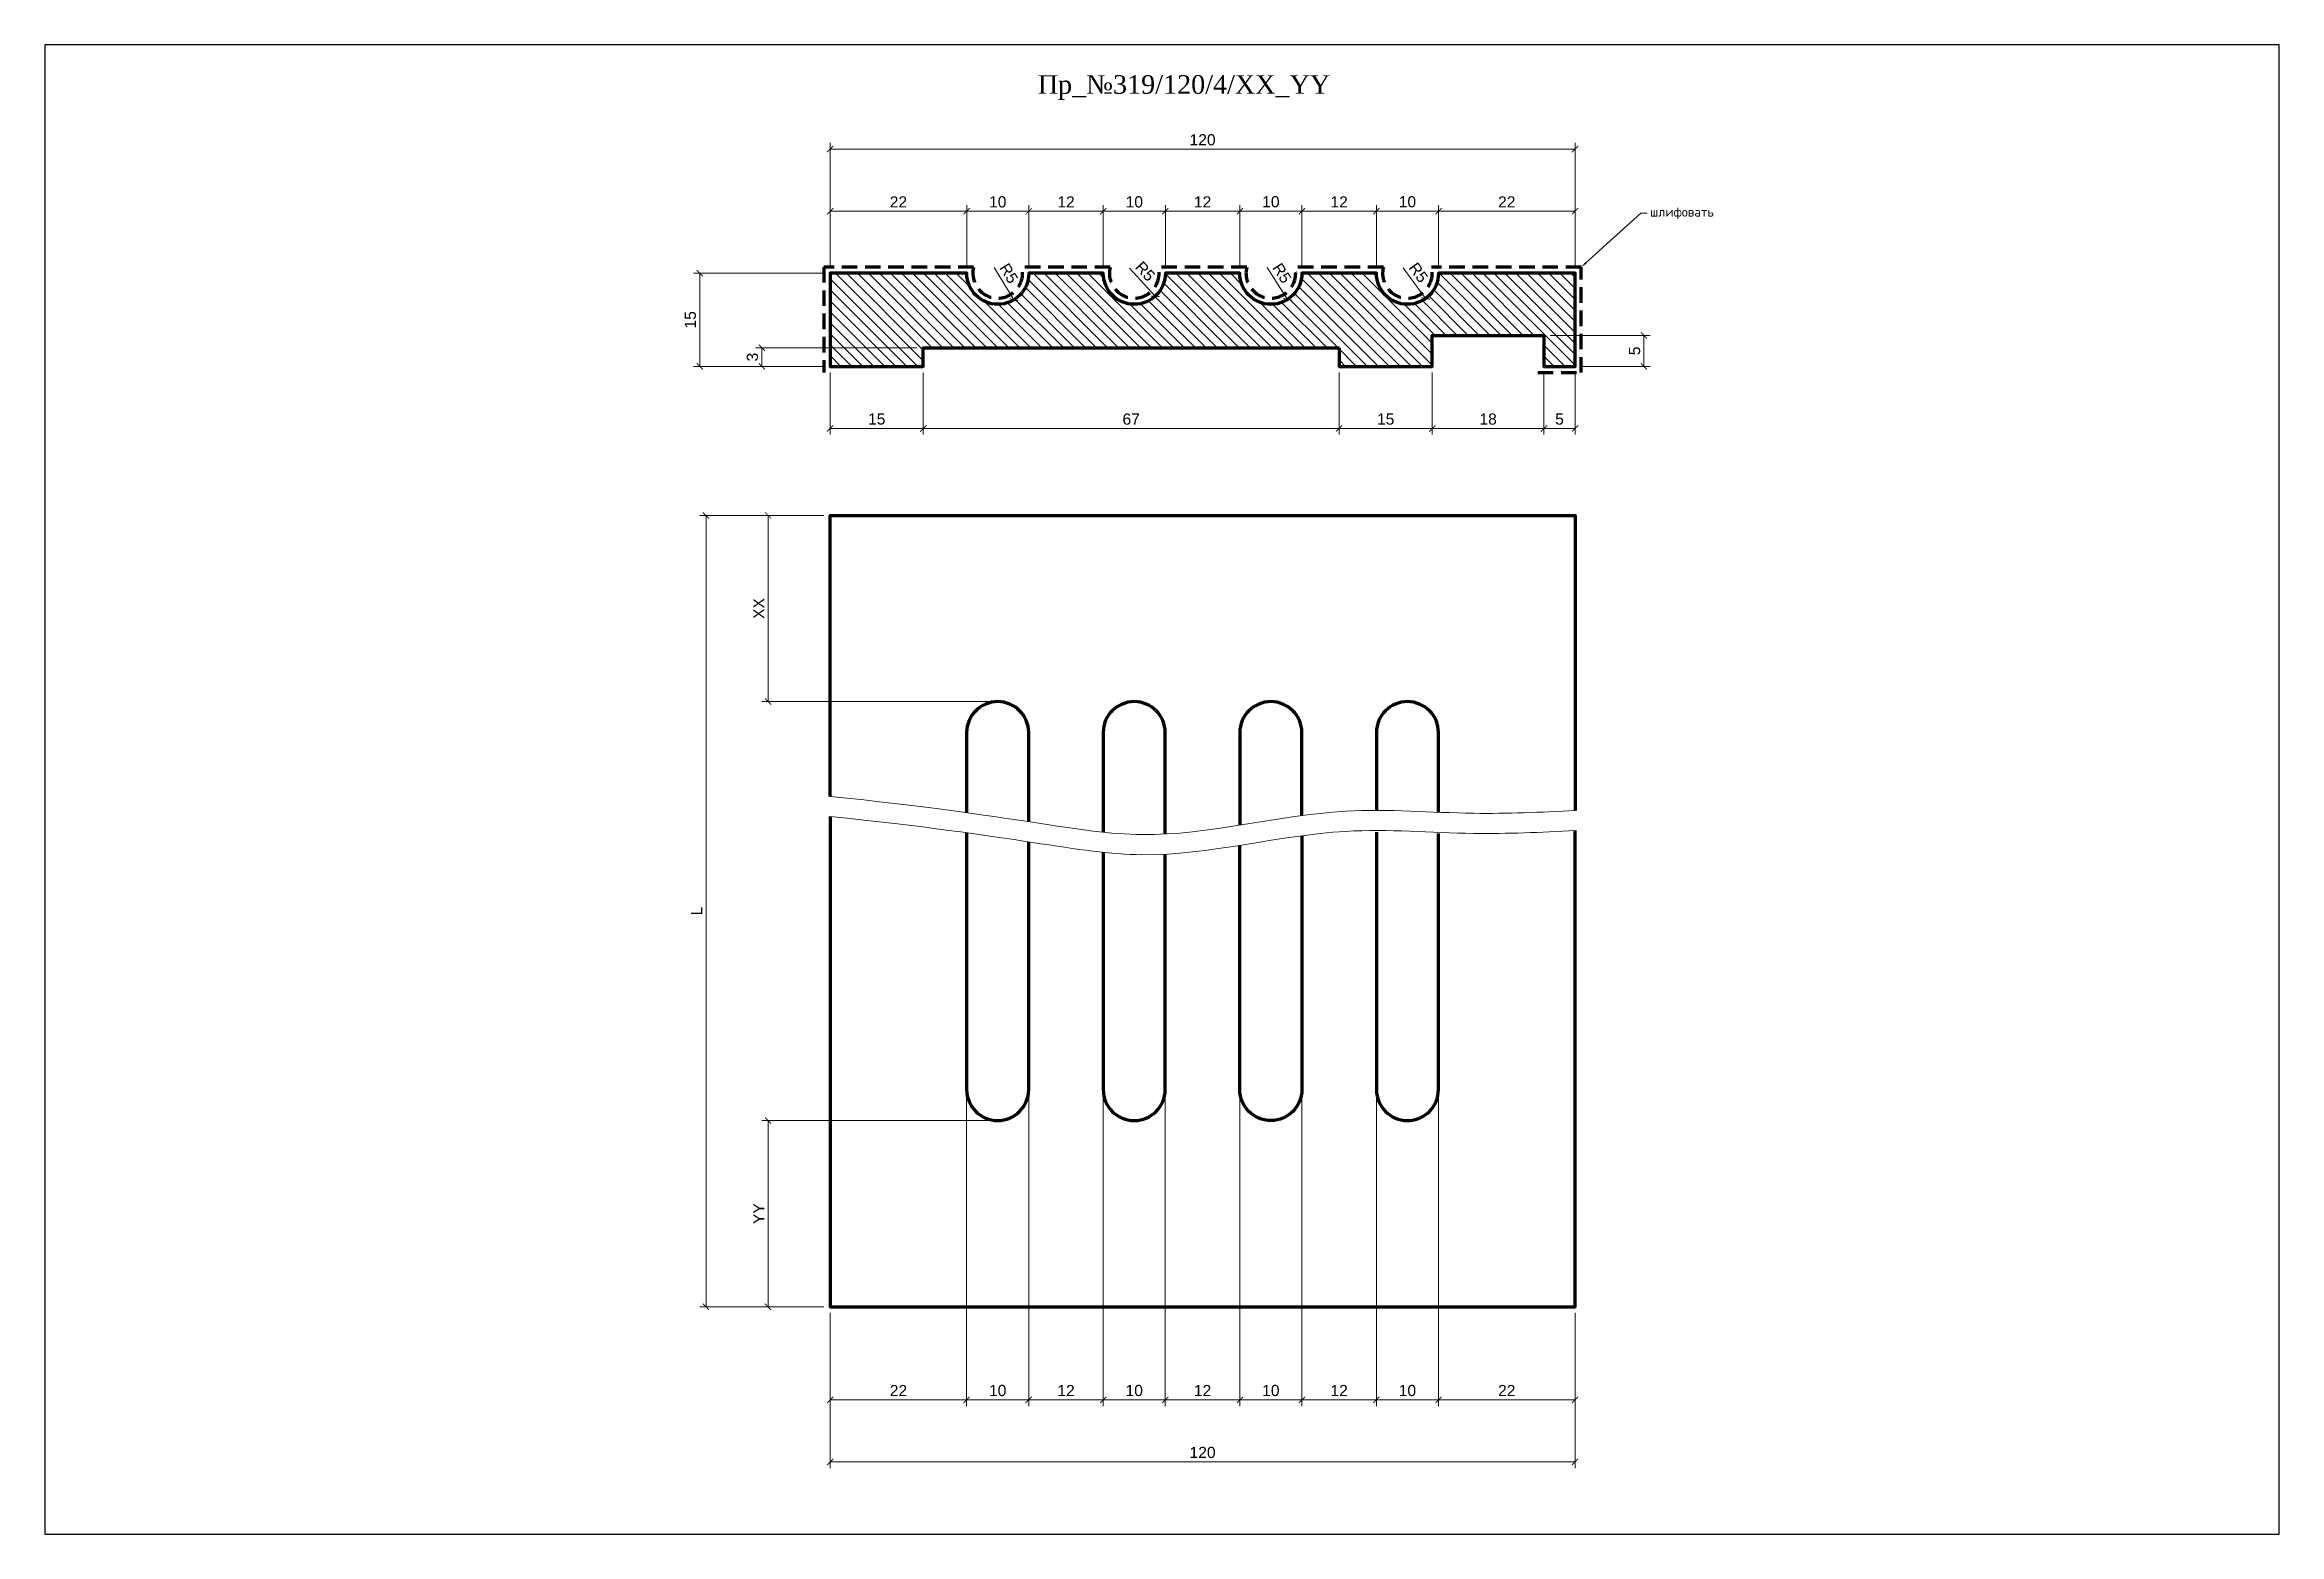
# Model space of a CAD drawing. Header units: millimetres. Extents: x 433 to 793, y -2732 to -2492.
import ezdxf
from ezdxf import colors
from ezdxf.entities.mleader import LeaderData, LeaderLine
from ezdxf.math import Vec2, Vec3

# ---------------------------------------------------------------- set-up
doc = ezdxf.new("R2010")
doc.units = ezdxf.units.MM
doc.linetypes.add('HIDDEN', pattern=[0.375, 0.25, -0.125])
doc.layers.add('Outside panel', color=7, linetype='Continuous', lineweight=18, true_color=0x7f5e57)
for name, color, linetype, lineweight in [('линия 15', 7, 'Continuous', 15), ('линия 50', 1, 'Continuous', 100), ('служебный слой РАЗМЕРЫ', 7, 'Continuous', 9), ('служебный слой ШТРИХОВКА', 4, 'Continuous', 5)]:
    doc.layers.add(name, color=color, linetype=linetype, lineweight=lineweight)
doc.layers.add('размеры в модели', color=7, linetype='Continuous')
doc.styles.add('ELECT', font='times.ttf')
doc.styles.get("Standard").update_dxf_attribs({"font": 'arial.ttf'})
doc.styles.add('ЕСКД профили текст', font='isocpeur.ttf')
doc.dimstyles.new('M_1', dxfattribs={"dimtxt": 1.8, "dimasz": 1, "dimexe": 1, "dimexo": 1, "dimgap": 0.6, "dimtad": 1, "dimdec": 0, "dimdsep": 46, "dimtxsty": 'Standard', "dimblk": 'ARCHTICK', "dimcen": -5, "dimclrd": 7, "dimclre": 7, "dimclrt": 7, "dimadec": 0, "dimazin": 0, "dimtfac": 1, "dimtdec": 0, "dimtmove": 0, "dimatfit": 3, "dimfxl": 1, "dimtolj": 1, "dimtzin": 0, "dimlwd": 5, "dimlwe": 5, "dimarcsym": 0})

# ---------------------------------------------------------------- blocks, each defined once
blk = doc.blocks.new('_ArchTick')
at = {"color": 0, "linetype": 'ByBlock', "const_width": 0.15}
blk.add_lwpolyline([(-0.5, -0.5), (0.5, 0.5)], dxfattribs=at)
blk = doc.blocks.new('*D36')
at = {"layer": 'Defpoints', "color": 0, "ltscale": 1000, "transparency": 16777216}
for p in [(652.93, -2528.74), (655.85, -2532.8)]:
    blk.add_point(p, dxfattribs=at)
at = {"layer": 'линия 15', "color": 7, "lineweight": 5, "ltscale": 1000, "transparency": 16777216}
blk.add_line((652.27, -2527.84), (655.85, -2532.8), dxfattribs=at)
at = {"layer": 'линия 15', "color": 7, "lineweight": 5, "ltscale": 1000, "transparency": 16777216, "rotation": 305.7889282831037}
blk.add_blockref('_ArchTick', (655.85, -2532.8), dxfattribs=at)
at = {"layer": 'линия 15', "color": 7, "ltscale": 1000, "transparency": 16777216, "insert": (654.71, -2528.62), "char_height": 1.8, "attachment_point": 5, "rotation": 305.7889}
blk.add_mtext('\\A1;R5', dxfattribs=at)
blk = doc.blocks.new('*D35')
at = {"layer": 'Defpoints', "color": 0, "ltscale": 1000, "transparency": 16777216}
for p in [(630.93, -2528.74), (633.63, -2532.95)]:
    blk.add_point(p, dxfattribs=at)
at = {"layer": 'линия 15', "color": 7, "lineweight": 5, "ltscale": 1000, "transparency": 16777216}
blk.add_line((630.32, -2527.81), (633.63, -2532.95), dxfattribs=at)
at = {"layer": 'линия 15', "color": 7, "lineweight": 5, "ltscale": 1000, "transparency": 16777216, "rotation": 302.7681503566466}
blk.add_blockref('_ArchTick', (633.63, -2532.95), dxfattribs=at)
at = {"layer": 'линия 15', "color": 7, "ltscale": 1000, "transparency": 16777216, "insert": (632.71, -2528.72), "char_height": 1.8, "attachment_point": 5, "rotation": 302.7682}
blk.add_mtext('\\A1;R5', dxfattribs=at)
blk = doc.blocks.new('*D34')
at = {"layer": 'Defpoints', "color": 0, "ltscale": 1000, "transparency": 16777216}
for p in [(608.93, -2528.74), (612.3, -2532.44)]:
    blk.add_point(p, dxfattribs=at)
at = {"layer": 'линия 15', "color": 7, "lineweight": 5, "ltscale": 1000, "transparency": 16777216}
blk.add_line((608.17, -2527.92), (612.3, -2532.44), dxfattribs=at)
at = {"layer": 'линия 15', "color": 7, "lineweight": 5, "ltscale": 1000, "transparency": 16777216, "rotation": 312.394741179877}
blk.add_blockref('_ArchTick', (612.3, -2532.44), dxfattribs=at)
at = {"layer": 'линия 15', "color": 7, "ltscale": 1000, "transparency": 16777216, "insert": (610.68, -2528.42), "char_height": 1.8, "attachment_point": 5, "rotation": 312.3947}
blk.add_mtext('\\A1;R5', dxfattribs=at)
blk = doc.blocks.new('*D33')
at = {"layer": 'Defpoints', "color": 0, "ltscale": 1000, "transparency": 16777216}
for p in [(586.93, -2528.74), (589.54, -2533.01)]:
    blk.add_point(p, dxfattribs=at)
at = {"layer": 'линия 15', "color": 7, "lineweight": 5, "ltscale": 1000, "transparency": 16777216}
blk.add_line((586.34, -2527.79), (589.54, -2533.01), dxfattribs=at)
at = {"layer": 'линия 15', "color": 7, "lineweight": 5, "ltscale": 1000, "transparency": 16777216, "rotation": 301.5193079353638}
blk.add_blockref('_ArchTick', (589.54, -2533.01), dxfattribs=at)
at = {"layer": 'линия 15', "color": 7, "ltscale": 1000, "transparency": 16777216, "insert": (588.71, -2528.75), "char_height": 1.8, "attachment_point": 5, "rotation": 301.5193}
blk.add_mtext('\\A1;R5', dxfattribs=at)
blk = doc.blocks.new('*D32')
at = {"layer": 'Defpoints', "color": 0, "ltscale": 1000, "transparency": 16777216}
for p in [(574.93, -2540.74), (548.93, -2543.74), (559.93, -2543.74)]:
    blk.add_point(p, dxfattribs=at)
at = {"layer": 'размеры в модели', "color": 7, "lineweight": 5, "ltscale": 1000, "transparency": 16777216}
for p, q in [((573.93, -2540.74), (547.93, -2540.74)), ((548.93, -2540.74), (548.93, -2543.74)), ((558.93, -2543.74), (547.93, -2543.74))]:
    blk.add_line(p, q, dxfattribs=at)
for p, rotation in [((548.93, -2540.74), 90), ((548.93, -2543.74), 270)]:
    blk.add_blockref('_ArchTick', p, dxfattribs=dict(at, rotation=rotation))
at = {"layer": 'размеры в модели', "color": 7, "ltscale": 1000, "transparency": 16777216, "insert": (547.41, -2542.24), "char_height": 1.8, "attachment_point": 5, "rotation": 90}
blk.add_mtext('\\A1;3', dxfattribs=at)
blk = doc.blocks.new('*D31')
at = {"layer": 'Defpoints', "color": 0, "ltscale": 1000, "transparency": 16777216}
for p in [(538.93, -2528.74), (559.93, -2528.74), (559.93, -2543.74)]:
    blk.add_point(p, dxfattribs=at)
at = {"layer": 'размеры в модели', "color": 7, "lineweight": 5, "ltscale": 1000, "transparency": 16777216}
for p, q in [((558.93, -2528.74), (537.93, -2528.74)), ((538.93, -2543.74), (538.93, -2528.74)), ((558.93, -2543.74), (537.93, -2543.74))]:
    blk.add_line(p, q, dxfattribs=at)
for p, rotation in [((538.93, -2528.74), 90), ((538.93, -2543.74), 270)]:
    blk.add_blockref('_ArchTick', p, dxfattribs=dict(at, rotation=rotation))
at = {"layer": 'размеры в модели', "color": 7, "ltscale": 1000, "transparency": 16777216, "insert": (537.41, -2536.24), "char_height": 1.8, "attachment_point": 5, "rotation": 90}
blk.add_mtext('\\A1;15', dxfattribs=at)
blk = doc.blocks.new('*D30')
at = {"layer": 'Defpoints', "color": 0, "ltscale": 1000, "transparency": 16777216}
for p in [(674.93, -2538.74), (679.93, -2543.74), (691.04, -2543.74)]:
    blk.add_point(p, dxfattribs=at)
at = {"layer": 'размеры в модели', "color": 7, "lineweight": 5, "ltscale": 1000, "transparency": 16777216}
for p, q in [((675.93, -2538.74), (692.04, -2538.74)), ((691.04, -2538.74), (691.04, -2543.74)), ((680.93, -2543.74), (692.04, -2543.74))]:
    blk.add_line(p, q, dxfattribs=at)
for p, rotation in [((691.04, -2538.74), 90), ((691.04, -2543.74), 270)]:
    blk.add_blockref('_ArchTick', p, dxfattribs=dict(at, rotation=rotation))
at = {"layer": 'размеры в модели', "color": 7, "ltscale": 1000, "transparency": 16777216, "insert": (689.53, -2541.24), "char_height": 1.8, "attachment_point": 5, "rotation": 90}
blk.add_mtext('\\A1;5', dxfattribs=at)
blk = doc.blocks.new('*D28')
at = {"layer": 'Defpoints', "color": 0, "ltscale": 1000, "transparency": 16777216}
for p in [(559.93, -2543.74), (574.93, -2543.74), (559.93, -2553.74)]:
    blk.add_point(p, dxfattribs=at)
at = {"layer": 'размеры в модели', "color": 7, "lineweight": 5, "ltscale": 1000, "transparency": 16777216}
for p, q in [((559.93, -2544.74), (559.93, -2554.74)), ((574.93, -2544.74), (574.93, -2554.74)), ((574.93, -2553.74), (559.93, -2553.74))]:
    blk.add_line(p, q, dxfattribs=at)
at = {"layer": 'размеры в модели', "color": 7, "lineweight": 5, "ltscale": 1000, "transparency": 16777216, "rotation": 180}
blk.add_blockref('_ArchTick', (559.93, -2553.74), dxfattribs=at)
at = {"layer": 'размеры в модели', "color": 7, "lineweight": 5, "ltscale": 1000, "transparency": 16777216}
blk.add_blockref('_ArchTick', (574.93, -2553.74), dxfattribs=at)
at = {"layer": 'размеры в модели', "color": 7, "ltscale": 1000, "transparency": 16777216, "insert": (567.43, -2552.22), "char_height": 1.8, "attachment_point": 5}
blk.add_mtext('\\A1;15', dxfattribs=at)
blk = doc.blocks.new('*D27')
at = {"layer": 'Defpoints', "color": 0, "ltscale": 1000, "transparency": 16777216}
for p in [(674.93, -2543.74), (679.93, -2543.74), (674.93, -2553.74)]:
    blk.add_point(p, dxfattribs=at)
at = {"layer": 'размеры в модели', "color": 7, "lineweight": 5, "ltscale": 1000, "transparency": 16777216}
for p, q in [((674.93, -2544.74), (674.93, -2554.74)), ((679.93, -2544.74), (679.93, -2554.74)), ((679.93, -2553.74), (674.93, -2553.74))]:
    blk.add_line(p, q, dxfattribs=at)
at = {"layer": 'размеры в модели', "color": 7, "lineweight": 5, "ltscale": 1000, "transparency": 16777216, "rotation": 180}
blk.add_blockref('_ArchTick', (674.93, -2553.74), dxfattribs=at)
at = {"layer": 'размеры в модели', "color": 7, "lineweight": 5, "ltscale": 1000, "transparency": 16777216}
blk.add_blockref('_ArchTick', (679.93, -2553.74), dxfattribs=at)
at = {"layer": 'размеры в модели', "color": 7, "ltscale": 1000, "transparency": 16777216, "insert": (677.43, -2552.23), "char_height": 1.8, "attachment_point": 5}
blk.add_mtext('\\A1;5', dxfattribs=at)
blk = doc.blocks.new('*D24')
at = {"layer": 'Defpoints', "color": 0, "ltscale": 1000, "transparency": 16777216}
for p in [(647.93, -2518.74), (647.93, -2528.74), (657.93, -2528.74)]:
    blk.add_point(p, dxfattribs=at)
at = {"layer": 'размеры в модели', "color": 7, "lineweight": 5, "ltscale": 1000, "transparency": 16777216}
for p, q in [((647.93, -2527.74), (647.93, -2517.74)), ((657.93, -2518.74), (647.93, -2518.74)), ((657.93, -2527.74), (657.93, -2517.74))]:
    blk.add_line(p, q, dxfattribs=at)
at = {"layer": 'размеры в модели', "color": 7, "lineweight": 5, "ltscale": 1000, "transparency": 16777216, "rotation": 180}
blk.add_blockref('_ArchTick', (647.93, -2518.74), dxfattribs=at)
at = {"layer": 'размеры в модели', "color": 7, "lineweight": 5, "ltscale": 1000, "transparency": 16777216}
blk.add_blockref('_ArchTick', (657.93, -2518.74), dxfattribs=at)
at = {"layer": 'размеры в модели', "color": 7, "ltscale": 1000, "transparency": 16777216, "insert": (652.93, -2517.22), "char_height": 1.8, "attachment_point": 5}
blk.add_mtext('\\A1;10', dxfattribs=at)
blk = doc.blocks.new('*D20')
at = {"layer": 'Defpoints', "color": 0, "ltscale": 1000, "transparency": 16777216}
for p in [(559.93, -2518.74), (559.93, -2528.74), (581.93, -2528.74)]:
    blk.add_point(p, dxfattribs=at)
at = {"layer": 'размеры в модели', "color": 7, "lineweight": 5, "ltscale": 1000, "transparency": 16777216}
for p, q in [((559.93, -2527.74), (559.93, -2517.74)), ((581.93, -2518.74), (559.93, -2518.74)), ((581.93, -2527.74), (581.93, -2517.74))]:
    blk.add_line(p, q, dxfattribs=at)
at = {"layer": 'размеры в модели', "color": 7, "lineweight": 5, "ltscale": 1000, "transparency": 16777216, "rotation": 180}
blk.add_blockref('_ArchTick', (559.93, -2518.74), dxfattribs=at)
at = {"layer": 'размеры в модели', "color": 7, "lineweight": 5, "ltscale": 1000, "transparency": 16777216}
blk.add_blockref('_ArchTick', (581.93, -2518.74), dxfattribs=at)
at = {"layer": 'размеры в модели', "color": 7, "ltscale": 1000, "transparency": 16777216, "insert": (570.93, -2517.24), "char_height": 1.8, "attachment_point": 5}
blk.add_mtext('\\A1;22', dxfattribs=at)
blk = doc.blocks.new('*D19')
at = {"layer": 'Defpoints', "color": 0, "ltscale": 1000, "transparency": 16777216}
for p in [(591.93, -2518.74), (591.93, -2528.74), (603.93, -2528.74)]:
    blk.add_point(p, dxfattribs=at)
at = {"layer": 'размеры в модели', "color": 7, "lineweight": 5, "ltscale": 1000, "transparency": 16777216}
for p, q in [((591.93, -2527.74), (591.93, -2517.74)), ((603.93, -2518.74), (591.93, -2518.74)), ((603.93, -2527.74), (603.93, -2517.74))]:
    blk.add_line(p, q, dxfattribs=at)
at = {"layer": 'размеры в модели', "color": 7, "lineweight": 5, "ltscale": 1000, "transparency": 16777216, "rotation": 180}
blk.add_blockref('_ArchTick', (591.93, -2518.74), dxfattribs=at)
at = {"layer": 'размеры в модели', "color": 7, "lineweight": 5, "ltscale": 1000, "transparency": 16777216}
blk.add_blockref('_ArchTick', (603.93, -2518.74), dxfattribs=at)
at = {"layer": 'размеры в модели', "color": 7, "ltscale": 1000, "transparency": 16777216, "insert": (597.93, -2517.24), "char_height": 1.8, "attachment_point": 5}
blk.add_mtext('\\A1;12', dxfattribs=at)
blk = doc.blocks.new('*D18')
at = {"layer": 'Defpoints', "color": 0, "ltscale": 1000, "transparency": 16777216}
for p in [(613.93, -2518.74), (613.93, -2528.74), (625.93, -2528.74)]:
    blk.add_point(p, dxfattribs=at)
at = {"layer": 'размеры в модели', "color": 7, "lineweight": 5, "ltscale": 1000, "transparency": 16777216}
for p, q in [((613.93, -2527.74), (613.93, -2517.74)), ((625.93, -2518.74), (613.93, -2518.74)), ((625.93, -2527.74), (625.93, -2517.74))]:
    blk.add_line(p, q, dxfattribs=at)
at = {"layer": 'размеры в модели', "color": 7, "lineweight": 5, "ltscale": 1000, "transparency": 16777216, "rotation": 180}
blk.add_blockref('_ArchTick', (613.93, -2518.74), dxfattribs=at)
at = {"layer": 'размеры в модели', "color": 7, "lineweight": 5, "ltscale": 1000, "transparency": 16777216}
blk.add_blockref('_ArchTick', (625.93, -2518.74), dxfattribs=at)
at = {"layer": 'размеры в модели', "color": 7, "ltscale": 1000, "transparency": 16777216, "insert": (619.93, -2517.24), "char_height": 1.8, "attachment_point": 5}
blk.add_mtext('\\A1;12', dxfattribs=at)
blk = doc.blocks.new('*D17')
at = {"layer": 'Defpoints', "color": 0, "ltscale": 1000, "transparency": 16777216}
for p in [(625.93, -2518.74), (625.93, -2528.74), (635.93, -2528.74)]:
    blk.add_point(p, dxfattribs=at)
at = {"layer": 'размеры в модели', "color": 7, "lineweight": 5, "ltscale": 1000, "transparency": 16777216}
for p, q in [((625.93, -2527.74), (625.93, -2517.74)), ((635.93, -2518.74), (625.93, -2518.74)), ((635.93, -2527.74), (635.93, -2517.74))]:
    blk.add_line(p, q, dxfattribs=at)
at = {"layer": 'размеры в модели', "color": 7, "lineweight": 5, "ltscale": 1000, "transparency": 16777216, "rotation": 180}
blk.add_blockref('_ArchTick', (625.93, -2518.74), dxfattribs=at)
at = {"layer": 'размеры в модели', "color": 7, "lineweight": 5, "ltscale": 1000, "transparency": 16777216}
blk.add_blockref('_ArchTick', (635.93, -2518.74), dxfattribs=at)
at = {"layer": 'размеры в модели', "color": 7, "ltscale": 1000, "transparency": 16777216, "insert": (630.93, -2517.22), "char_height": 1.8, "attachment_point": 5}
blk.add_mtext('\\A1;10', dxfattribs=at)
blk = doc.blocks.new('*D16')
at = {"layer": 'Defpoints', "color": 0, "ltscale": 1000, "transparency": 16777216}
for p in [(679.93, -2518.74), (657.93, -2528.74), (679.93, -2528.74)]:
    blk.add_point(p, dxfattribs=at)
at = {"layer": 'размеры в модели', "color": 7, "lineweight": 5, "ltscale": 1000, "transparency": 16777216}
for p, q in [((657.93, -2527.74), (657.93, -2517.74)), ((657.93, -2518.74), (679.93, -2518.74)), ((679.93, -2527.74), (679.93, -2517.74))]:
    blk.add_line(p, q, dxfattribs=at)
at = {"layer": 'размеры в модели', "color": 7, "lineweight": 5, "ltscale": 1000, "transparency": 16777216, "rotation": 180}
blk.add_blockref('_ArchTick', (657.93, -2518.74), dxfattribs=at)
at = {"layer": 'размеры в модели', "color": 7, "lineweight": 5, "ltscale": 1000, "transparency": 16777216}
blk.add_blockref('_ArchTick', (679.93, -2518.74), dxfattribs=at)
at = {"layer": 'размеры в модели', "color": 7, "ltscale": 1000, "transparency": 16777216, "insert": (668.93, -2517.24), "char_height": 1.8, "attachment_point": 5}
blk.add_mtext('\\A1;22', dxfattribs=at)
blk = doc.blocks.new('*D14')
at = {"layer": 'Defpoints', "color": 0, "ltscale": 1000, "transparency": 16777216}
for p in [(559.93, -2567.75), (539.93, -2695.25), (559.93, -2695.25)]:
    blk.add_point(p, dxfattribs=at)
at = {"layer": 'размеры в модели', "color": 7, "lineweight": 5, "ltscale": 1000, "transparency": 16777216}
for p, q in [((558.93, -2567.75), (538.93, -2567.75)), ((539.93, -2567.75), (539.93, -2695.25)), ((558.93, -2695.25), (538.93, -2695.25))]:
    blk.add_line(p, q, dxfattribs=at)
for p, rotation in [((539.93, -2567.75), 90), ((539.93, -2695.25), 270)]:
    blk.add_blockref('_ArchTick', p, dxfattribs=dict(at, rotation=rotation))
at = {"layer": 'размеры в модели', "color": 7, "ltscale": 1000, "transparency": 16777216, "insert": (538.43, -2631.5), "char_height": 1.8, "attachment_point": 5, "rotation": 90}
blk.add_mtext('\\A1;L', dxfattribs=at)
blk = doc.blocks.new('*D3')
at = {"layer": 'Defpoints', "color": 0, "ltscale": 1000, "transparency": 16777216}
for p in [(581.92, -2660.25), (559.93, -2695.25), (581.92, -2710.25)]:
    blk.add_point(p, dxfattribs=at)
at = {"layer": 'размеры в модели', "color": 7, "lineweight": 5, "ltscale": 1000, "transparency": 16777216}
for p, q in [((581.92, -2661.25), (581.92, -2711.25)), ((559.93, -2696.25), (559.93, -2711.25)), ((559.93, -2710.25), (581.92, -2710.25))]:
    blk.add_line(p, q, dxfattribs=at)
at = {"layer": 'размеры в модели', "color": 7, "lineweight": 5, "ltscale": 1000, "transparency": 16777216, "rotation": 180}
blk.add_blockref('_ArchTick', (559.93, -2710.25), dxfattribs=at)
at = {"layer": 'размеры в модели', "color": 7, "lineweight": 5, "ltscale": 1000, "transparency": 16777216}
blk.add_blockref('_ArchTick', (581.92, -2710.25), dxfattribs=at)
at = {"layer": 'размеры в модели', "color": 7, "ltscale": 1000, "transparency": 16777216, "insert": (570.93, -2708.75), "char_height": 1.8, "attachment_point": 5}
blk.add_mtext('\\A1;22', dxfattribs=at)
blk = doc.blocks.new('*D2')
at = {"layer": 'Defpoints', "color": 0, "ltscale": 1000, "transparency": 16777216}
for p in [(559.93, -2695.25), (679.93, -2695.25), (679.93, -2720.25)]:
    blk.add_point(p, dxfattribs=at)
at = {"layer": 'размеры в модели', "color": 7, "lineweight": 5, "ltscale": 1000, "transparency": 16777216}
for p, q in [((559.93, -2696.25), (559.93, -2721.25)), ((679.93, -2696.25), (679.93, -2721.25)), ((559.93, -2720.25), (679.93, -2720.25))]:
    blk.add_line(p, q, dxfattribs=at)
at = {"layer": 'размеры в модели', "color": 7, "lineweight": 5, "ltscale": 1000, "transparency": 16777216, "rotation": 180}
blk.add_blockref('_ArchTick', (559.93, -2720.25), dxfattribs=at)
at = {"layer": 'размеры в модели', "color": 7, "lineweight": 5, "ltscale": 1000, "transparency": 16777216}
blk.add_blockref('_ArchTick', (679.93, -2720.25), dxfattribs=at)
at = {"layer": 'размеры в модели', "color": 7, "ltscale": 1000, "transparency": 16777216, "insert": (619.93, -2718.73), "char_height": 1.8, "attachment_point": 5}
blk.add_mtext('\\A1;120', dxfattribs=at)

msp = doc.modelspace()

# ---------------------------------------------------------------- hatches: boundary and pattern name
at = {"layer": 'Outside panel', "ltscale": 1000}
h = msp.add_hatch(dxfattribs=at)
h.set_pattern_fill('ANSI31', color=256, scale=10, angle=90)
h.set_pattern_definition([(135, (-309976.7586, 88559.9976), (-0.8838834765, -0.8838834765), [])])
h.paths.add_polyline_path([(635.93, -2528.74, -1), (625.93, -2528.74), (613.93, -2528.74, -1), (603.93, -2528.74), (591.93, -2528.74, -1), (581.93, -2528.74), (559.93, -2528.74), (559.93, -2543.74), (574.93, -2543.74), (574.93, -2540.74), (641.93, -2540.74), (641.93, -2543.74), (656.93, -2543.74), (656.93, -2538.74), (674.93, -2538.74), (674.93, -2543.74), (679.93, -2543.74), (679.93, -2528.74), (657.93, -2528.74, -1), (647.93, -2528.74)])

# ---------------------------------------------------------------- linework, layer by layer
at = {"color": 6, "ltscale": 1000}
msp.add_lwpolyline([(433.39, -2731.91), (793.39, -2731.91), (793.39, -2491.91), (433.39, -2491.91)], close=True, dxfattribs=at)
at = {"layer": 'линия 50', "color": 1, "linetype": 'HIDDEN', "ltscale": 10, "true_color": 0xff0909}
msp.add_lwpolyline([(673.93, -2544.74), (680.93, -2544.74), (680.93, -2527.74), (656.8, -2527.74, -1.290994), (649.05, -2527.74), (634.8, -2527.74, -1.290994), (627.05, -2527.74), (612.8, -2527.74, -1.290994), (605.05, -2527.74), (590.8, -2527.74, -1.290994), (583.05, -2527.74), (558.93, -2527.74), (558.93, -2544.74)], format="xyb", dxfattribs=at)
at = {"layer": 'линия 50', "color": 7}
msp.add_lwpolyline([(641.93, -2540.74), (641.93, -2543.74), (656.93, -2543.74), (656.93, -2538.74), (674.93, -2538.74), (674.93, -2543.74), (674.93, -2543.74), (674.93, -2543.74), (679.93, -2543.74), (679.93, -2528.74), (657.93, -2528.74, -1), (647.93, -2528.74), (635.93, -2528.74, -1), (625.93, -2528.74), (613.93, -2528.74, -1), (603.93, -2528.74), (591.93, -2528.74, -1), (581.93, -2528.74), (559.93, -2528.74), (559.93, -2543.74), (574.93, -2543.74), (574.93, -2540.74), (641.93, -2540.74)], format="xyb", close=True, dxfattribs=at)
for points in [[(559.93, -2613.03), (559.93, -2567.75), (679.93, -2567.75), (679.93, -2615.29)], [(559.93, -2616.27), (559.93, -2695.25), (679.93, -2695.25), (679.93, -2618.52)]]:
    msp.add_lwpolyline(points, dxfattribs=at)
for points in [[(591.92, -2617.11), (591.92, -2602.75, 1), (581.92, -2602.75), (581.92, -2615.64)], [(613.92, -2619.09), (613.92, -2602.75, 1), (603.92, -2602.75), (603.92, -2618.79)], [(635.93, -2616.13), (635.93, -2602.75, 1), (625.93, -2602.75), (625.93, -2617.67)], [(657.93, -2615.58), (657.93, -2602.75, 1), (647.93, -2602.75), (647.93, -2615.29)], [(581.92, -2618.88), (581.92, -2660.25, 1), (591.92, -2660.25), (591.92, -2620.35)], [(635.93, -2619.36), (635.93, -2660.25, -1), (625.93, -2660.25), (625.93, -2620.91)], [(647.93, -2618.8), (647.93, -2660.25, 1), (657.93, -2660.25), (657.93, -2618.99)], [(603.92, -2622.02), (603.92, -2660.25, 1), (613.92, -2660.25), (613.92, -2622.33)]]:
    msp.add_lwpolyline(points, format="xyb", dxfattribs=at)
at = {"layer": 'служебный слой ШТРИХОВКА', "color": 7, "lineweight": 15}
for points in [[(559.93, -2613.03), (589.97, -2616.05), (610.78, -2622.31), (638.83, -2614.03), (662.18, -2616.13), (674.48, -2615.58), (679.93, -2615.29)], [(559.93, -2616.27), (589.97, -2619.29), (610.78, -2625.55), (638.83, -2617.27), (662.18, -2619.37), (674.48, -2618.82), (679.93, -2618.52)]]:
    msp.add_open_spline(points, degree=3, knots=[0, 0, 0, 0, 30.84743, 63.90391, 84.494301, 100.84291, 100.84291, 100.84291, 100.84291], dxfattribs=at)

# ---------------------------------------------------------------- texts
at = {"color": 7, "ltscale": 1000, "style": 'ELECT'}
msp.add_text('Пр_№319/120/4/ХХ_YY', height=3, dxfattribs=at).set_placement((593.37, -2499.82))

# ---------------------------------------------------------------- dimensions: what is measured, and where the dimension line sits
at = {"layer": 'линия 15', "color": 7, "ltscale": 1000}
for center, mpoint, picture, middle in [((586.93, -2528.74), (589.54, -2533.01), '*D33', (587.42, -2529.55)), ((608.93, -2528.74), (612.3, -2532.44), '*D34', (609.56, -2529.44)), ((630.93, -2528.74), (633.63, -2532.95), '*D35', (631.44, -2529.54)), ((652.93, -2528.74), (655.85, -2532.8), '*D36', (653.48, -2529.51))]:
    dim = msp.add_radius_dim(center=center, mpoint=mpoint, dimstyle='M_1', dxfattribs=at)
    dim.commit()
    dim.dimension.update_dxf_attribs({"geometry": picture, "text_midpoint": middle, "dimtype": 132})
at = {"layer": 'размеры в модели', "color": 5, "ltscale": 1000}
for base, p1, p2 in [((679.93, -2508.74), (559.93, -2528.74), (679.93, -2528.74)), ((591.93, -2518.74), (581.93, -2528.74), (591.93, -2528.74)), ((613.93, -2518.74), (603.93, -2528.74), (613.93, -2528.74)), ((647.93, -2518.74), (635.93, -2528.74), (647.93, -2528.74)), ((641.93, -2553.74), (574.93, -2543.74), (641.93, -2543.74)), ((656.93, -2553.74), (641.93, -2543.74), (656.93, -2543.74)), ((674.93, -2553.74), (656.93, -2543.74), (674.93, -2543.74)), ((591.92, -2710.25), (581.92, -2660.25), (591.92, -2660.25)), ((603.92, -2710.25), (591.92, -2660.25), (603.92, -2660.25)), ((613.92, -2710.25), (603.92, -2660.25), (613.92, -2660.25)), ((625.93, -2710.25), (613.92, -2660.25), (625.93, -2660.25)), ((635.93, -2710.25), (625.93, -2660.25), (635.93, -2660.25)), ((647.93, -2710.25), (635.93, -2660.25), (647.93, -2660.25)), ((657.93, -2710.25), (647.93, -2660.25), (657.93, -2660.25)), ((679.93, -2710.25), (657.93, -2660.25), (679.93, -2695.25))]:
    msp.add_linear_dim(base=base, p1=p1, p2=p2, dimstyle='M_1', dxfattribs=at).render()
for base, p1, p2, angle, picture, middle in [((559.93, -2518.74), (581.93, -2528.74), (559.93, -2528.74), 180, '*D20', (570.93, -2517.24)), ((591.93, -2518.74), (603.93, -2528.74), (591.93, -2528.74), 180, '*D19', (597.93, -2517.24)), ((613.93, -2518.74), (625.93, -2528.74), (613.93, -2528.74), 180, '*D18', (619.93, -2517.24)), ((625.93, -2518.74), (635.93, -2528.74), (625.93, -2528.74), 180, '*D17', (630.93, -2517.22)), ((679.93, -2518.74), (657.93, -2528.74), (679.93, -2528.74), 180, '*D16', (668.93, -2517.24)), ((538.93, -2528.74), (559.93, -2543.74), (559.93, -2528.74), 90, '*D31', (537.41, -2536.24)), ((548.93, -2543.74), (574.93, -2540.74), (559.93, -2543.74), 90, '*D32', (547.41, -2542.24)), ((691.04, -2543.74), (674.93, -2538.74), (679.93, -2543.74), 90, '*D30', (689.53, -2541.24)), ((559.93, -2553.74), (574.93, -2543.74), (559.93, -2543.74), 180, '*D28', (567.43, -2552.22)), ((674.93, -2553.74), (679.93, -2543.74), (674.93, -2543.74), 180, '*D27', (677.43, -2552.23))]:
    dim = msp.add_linear_dim(base=base, p1=p1, p2=p2, angle=angle, dimstyle='M_1', dxfattribs=at)
    dim.commit()
    dim.dimension.update_dxf_attribs({"geometry": picture, "text_midpoint": middle})
dim = msp.add_linear_dim(base=(647.93, -2518.74), p1=(657.93, -2528.74), p2=(647.93, -2528.74), dimstyle='M_1', dxfattribs=at)
dim.commit()
dim.dimension.update_dxf_attribs({"geometry": '*D24', "text_midpoint": (652.93, -2517.22)})
dim = msp.add_linear_dim(base=(539.93, -2695.25), p1=(559.93, -2567.75), p2=(559.93, -2695.25), angle=90, text='L', dimstyle='M_1', dxfattribs=at)
dim.commit()
dim.dimension.update_dxf_attribs({"geometry": '*D14', "text_midpoint": (538.43, -2631.5)})
for base, p1, p2, text in [((549.93, -2567.75), (586.92, -2597.75), (559.93, -2567.75), 'ХХ'), ((549.93, -2665.25), (559.93, -2695.25), (586.92, -2665.25), 'YY')]:
    msp.add_linear_dim(base=base, p1=p1, p2=p2, angle=90, text=text, dimstyle='M_1', dxfattribs=at).render()
for base, p2, picture, middle in [((581.92, -2710.25), (581.92, -2660.25), '*D3', (570.93, -2710.25)), ((679.93, -2720.25), (679.93, -2695.25), '*D2', (619.93, -2720.25))]:
    dim = msp.add_linear_dim(base=base, p1=(559.93, -2695.25), p2=p2, dimstyle='M_1', dxfattribs=at)
    dim.commit()
    dim.dimension.update_dxf_attribs({"geometry": picture, "text_midpoint": middle, "dimtype": 128})

# ---------------------------------------------------------------- leaders
at = {"layer": 'служебный слой РАЗМЕРЫ'}
ml = msp.add_multileader_mtext('Standard', dxfattribs=at)
ml.set_content('\\A1;шлифовать', color=256, style='ЕСКД профили текст')
ml.set_leader_properties(color=256, linetype='ByLayer', lineweight=-1)
ml.build(insert=Vec2(0, 0))
ml.multileader.update_dxf_attribs({"dogleg_length": 1, "arrow_head_size": 1})
ctx = ml.context
ctx.base_point, ctx.char_height, ctx.arrow_head_size, ctx.landing_gap_size, ctx.plane_origin = Vec3(691.53, -2519.08), 1.5, 1, 0.5, Vec3(705, -2492.91)
notes = []
notes.append((ctx, [(1, (1, 1, 0), (690.53, -2519.08), (1, 0), 1, [(0, [(680.93, -2527.74)], 0, [])])]))
ctx.mtext.insert, ctx.mtext.flow_direction = Vec3(692.03, -2518.11), 5
for ctx, leaders in notes:
    for number, flags, end, landing, length, lines in leaders:
        leader = LeaderData()
        leader.index, (leader.has_last_leader_line, leader.has_dogleg_vector, leader.attachment_direction) = number, flags
        leader.last_leader_point, leader.dogleg_vector, leader.dogleg_length = Vec3(end), Vec3(landing), length
        for number, points, colour, breaks in lines:
            line = LeaderLine()
            line.index, line.vertices, line.color, line.breaks = number, Vec3.list(points), colors.encode_raw_color(colour), breaks
            leader.lines.append(line)
        ctx.leaders.append(leader)

doc.saveas('drawing.dxf')
